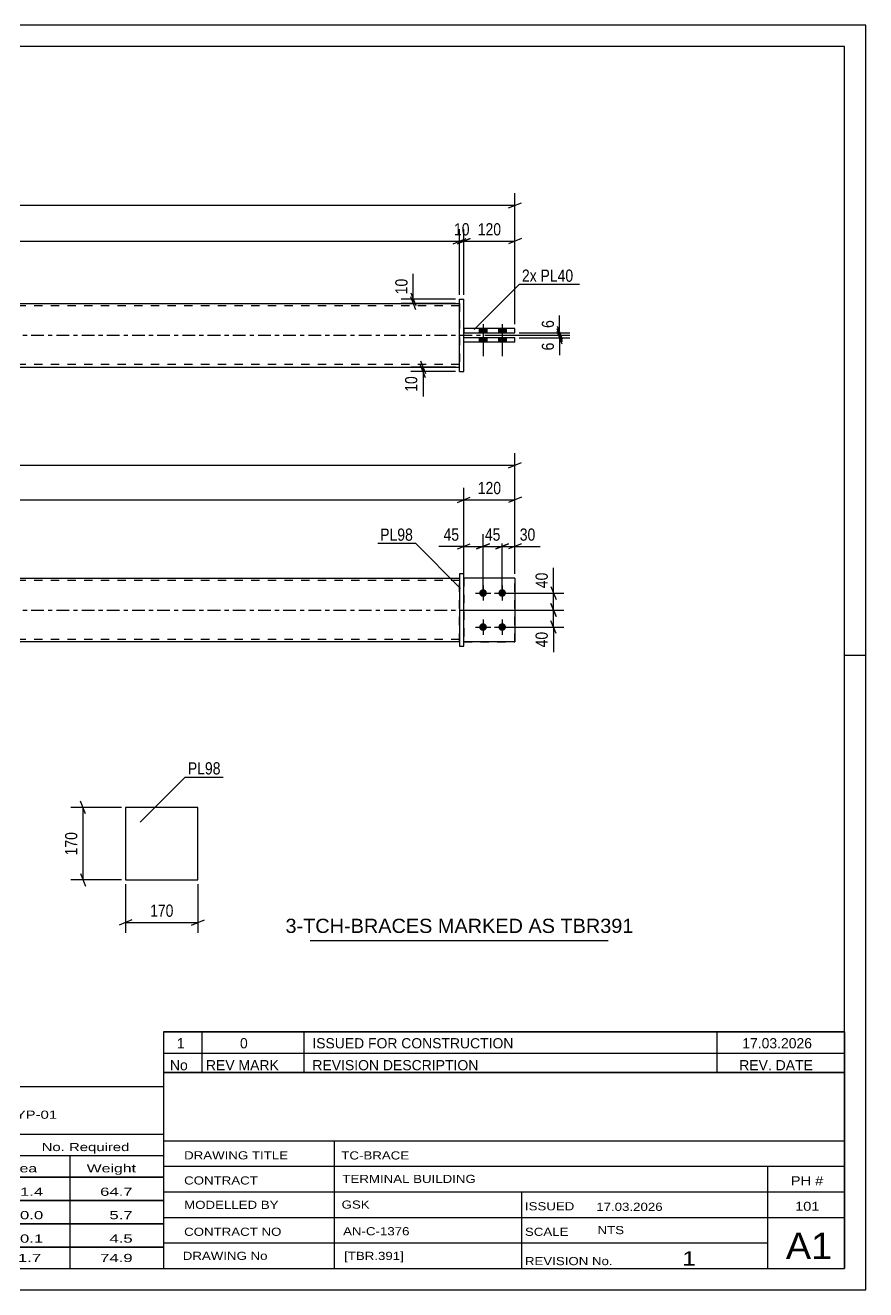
# Model space of a CAD drawing. Header units: millimetres. Extents: x 0 to 420, y 0 to 297.
# Drawn here: x 222.6 to 420, y 0 to 297 of the extents above; entities that cross this region are included whole.
import ezdxf

# ---------------------------------------------------------------- set-up
doc = ezdxf.new("R2010")
doc.units = ezdxf.units.MM
doc.linetypes.add('DXK_LINE_DOT2', pattern=[3.9198, 1.9599, -1.9599])
doc.linetypes.add('DXK_LINE_DOT3', pattern=[5.9187, 2.979, -0.9799, 0.9799, -0.9799])
doc.styles.add('Arial', font='ARIAL.TTF', dxfattribs={"height": 0.2})
doc.styles.add('Arial Narrow', font='ARIALN.TTF', dxfattribs={"height": 0.2})

# ---------------------------------------------------------------- blocks, each defined once
blk = doc.blocks.new('Unknown-580569470-1163')
at = {"color": 5, "linetype": 'Continuous'}
for p, q in [((420, 297), (0, 297)), ((420, 0), (420, 297)), ((415, 292), (5, 292)), ((415, 5), (415, 292)), ((420, 149), (415, 149)), ((5, 5), (415, 5)), ((0, 0), (420, 0))]:
    blk.add_line(p, q, dxfattribs=at)
blk = doc.blocks.new('Part-580569470-1802 - 1792')
at = {"color": 7, "linetype": 'DXK_LINE_DOT2'}
for p, q in [((337.6, 167.15), (325.6, 167.15)), ((325.6, 167.15), (325.6, 152.15)), ((337.6, 152.15), (337.6, 167.15)), ((325.6, 152.15), (337.6, 152.15))]:
    blk.add_line(p, q, dxfattribs=at)
blk = doc.blocks.new('Part-580569470-1812 - 1792')
at = {"color": 2, "linetype": 'Continuous'}
for p, q in [((325.6, 168.15), (324.6, 168.15)), ((324.6, 168.15), (324.6, 151.15)), ((325.6, 151.15), (325.6, 168.15)), ((324.6, 151.15), (325.6, 151.15))]:
    blk.add_line(p, q, dxfattribs=at)
blk = doc.blocks.new('Part-580569470-1807 - 1792')
at = {"color": 2, "linetype": 'Continuous'}
for p, q in [((337.6, 167.15), (325.6, 167.15)), ((337.6, 167.15), (337.6, 152.15)), ((337.6, 152.15), (325.6, 152.15))]:
    blk.add_line(p, q, dxfattribs=at)
at = {"color": 7, "linetype": 'DXK_LINE_DOT2'}
blk.add_line((325.6, 167.15), (325.6, 152.15), dxfattribs=at)
blk = doc.blocks.new('Part-580569470-1832 - 1792')
at = {"color": 2, "linetype": 'Continuous'}
for p, q in [((86.01, 167.15), (324.6, 167.15)), ((324.6, 152.15), (86.01, 152.15))]:
    blk.add_line(p, q, dxfattribs=at)
at = {"color": 7, "linetype": 'DXK_LINE_DOT2'}
for p, q in [((86.01, 152.15), (86.01, 167.15)), ((324.6, 166.55), (86.01, 166.55)), ((324.6, 152.15), (324.6, 167.15)), ((324.6, 152.75), (86.01, 152.75))]:
    blk.add_line(p, q, dxfattribs=at)
at = {"color": 7, "linetype": 'DXK_LINE_DOT3'}
blk.add_line((76.01, 159.65), (334.6, 159.65), dxfattribs=at)
blk = doc.blocks.new('Bolt-580569470-1833 - 1792')
at = {"linetype": 'Continuous'}
for points in [[(330.1, 164.55, -1), (330.1, 162.75, -1)], [(334.6, 164.55, -1), (334.6, 162.75, -1)], [(330.1, 156.55, -1), (330.1, 154.75, -1)], [(334.6, 156.55, -1), (334.6, 154.75, -1)]]:
    blk.add_hatch(color=1, dxfattribs=at).paths.add_polyline_path(points)
at = {"color": 1, "linetype": 'Continuous'}
for p, q in [((328.3, 163.65), (331.9, 163.65)), ((330.1, 165.45), (330.1, 161.85)), ((332.8, 163.65), (336.4, 163.65)), ((334.6, 165.45), (334.6, 161.85)), ((330.1, 157.45), (330.1, 153.85)), ((334.6, 157.45), (334.6, 153.85)), ((328.3, 155.65), (331.9, 155.65)), ((332.8, 155.65), (336.4, 155.65))]:
    blk.add_line(p, q, dxfattribs=at)
blk = doc.blocks.new('Bolt-580569470-2096 - 2083')
at = {"linetype": 'Continuous'}
for points in [[(331, 225.79), (329.2, 225.79), (329.2, 224.79), (331, 224.79)], [(331, 225.79), (329.2, 225.79), (329.2, 224.79), (331, 224.79)], [(335.5, 225.79), (333.7, 225.79), (333.7, 224.79), (335.5, 224.79)], [(335.5, 225.79), (333.7, 225.79), (333.7, 224.79), (335.5, 224.79)], [(331, 223.59), (329.2, 223.59), (329.2, 222.59), (331, 222.59)], [(331, 223.59), (329.2, 223.59), (329.2, 222.59), (331, 222.59)], [(335.5, 223.59), (333.7, 223.59), (333.7, 222.59), (335.5, 222.59)], [(335.5, 223.59), (333.7, 223.59), (333.7, 222.59), (335.5, 222.59)]]:
    blk.add_hatch(color=1, dxfattribs=at).paths.add_polyline_path(points)
at = {"color": 1, "linetype": 'Continuous'}
for p, q in [((329.2, 225.79), (329.2, 224.79)), ((329.2, 225.79), (329.2, 224.79)), ((330.1, 226.79), (330.1, 219.29)), ((330.1, 226.79), (330.1, 219.29)), ((331, 225.79), (331, 224.79)), ((331, 225.79), (331, 224.79)), ((333.7, 225.79), (333.7, 224.79)), ((333.7, 225.79), (333.7, 224.79)), ((334.6, 226.79), (334.6, 219.29)), ((334.6, 226.79), (334.6, 219.29)), ((335.5, 225.79), (335.5, 224.79)), ((335.5, 225.79), (335.5, 224.79)), ((329.2, 223.59), (329.2, 222.59)), ((329.2, 223.59), (329.2, 222.59)), ((331, 223.59), (331, 222.59)), ((331, 223.59), (331, 222.59)), ((333.7, 223.59), (333.7, 222.59)), ((333.7, 223.59), (333.7, 222.59)), ((335.5, 223.59), (335.5, 222.59)), ((335.5, 223.59), (335.5, 222.59))]:
    blk.add_line(p, q, dxfattribs=at)
blk = doc.blocks.new('Part-580569470-2101 - 2083')
at = {"color": 2, "linetype": 'Continuous'}
for p, q in [((86.01, 231.69), (324.6, 231.69)), ((86.01, 216.69), (324.6, 216.69))]:
    blk.add_line(p, q, dxfattribs=at)
at = {"color": 7, "linetype": 'DXK_LINE_DOT2'}
for p, q in [((86.01, 216.69), (86.01, 231.69)), ((324.6, 231.69), (324.6, 216.69)), ((324.6, 231.09), (86.01, 231.09)), ((324.6, 217.29), (86.01, 217.29))]:
    blk.add_line(p, q, dxfattribs=at)
at = {"color": 7, "linetype": 'DXK_LINE_DOT3'}
blk.add_line((76.01, 224.19), (334.6, 224.19), dxfattribs=at)
blk = doc.blocks.new('Part-580569470-2113 - 2083')
at = {"color": 2, "linetype": 'Continuous'}
for p, q in [((324.6, 215.69), (324.6, 232.69)), ((324.6, 232.69), (325.6, 232.69)), ((325.6, 215.69), (325.6, 232.69)), ((324.6, 215.69), (325.6, 215.69))]:
    blk.add_line(p, q, dxfattribs=at)
blk = doc.blocks.new('Part-580569470-2118 - 2083')
at = {"color": 2, "linetype": 'Continuous'}
for p, q in [((337.6, 223.59), (325.6, 223.59)), ((337.6, 222.59), (337.6, 223.59)), ((337.6, 222.59), (325.6, 222.59))]:
    blk.add_line(p, q, dxfattribs=at)
at = {"color": 7, "linetype": 'DXK_LINE_DOT2'}
blk.add_line((325.6, 222.59), (325.6, 223.59), dxfattribs=at)
blk = doc.blocks.new('Part-580569470-2123 - 2083')
at = {"color": 2, "linetype": 'Continuous'}
for p, q in [((337.6, 225.79), (325.6, 225.79)), ((337.6, 224.79), (337.6, 225.79)), ((325.6, 224.79), (337.6, 224.79))]:
    blk.add_line(p, q, dxfattribs=at)
at = {"color": 7, "linetype": 'DXK_LINE_DOT2'}
blk.add_line((325.6, 225.79), (325.6, 224.79), dxfattribs=at)
blk = doc.blocks.new('Part-580569470-1391 - 1375')
at = {"color": 2, "linetype": 'Continuous'}
for p, q in [((263.13, 113.25), (246.13, 113.25)), ((246.13, 113.25), (246.13, 96.25)), ((263.13, 96.25), (263.13, 113.25)), ((246.13, 96.25), (263.13, 96.25))]:
    blk.add_line(p, q, dxfattribs=at)
blk = doc.blocks.new('StraightDimension-580569470-1881 - 1792')
at = {"color": 7, "linetype": 'Continuous'}
for p, q in [((73.01, 168.15), (73.01, 196.53)), ((337.6, 168.15), (337.6, 196.53)), ((74.51, 194.28), (71.51, 193.08)), ((73.01, 193.68), (337.6, 193.68)), ((336.1, 193.08), (339.1, 194.28))]:
    blk.add_line(p, q, dxfattribs=at)
at = {"color": 0}
blk.add_wipeout([(209.56, 194.43), (209.56, 198.63), (201.05, 198.63), (201.05, 194.43)], dxfattribs=at)
at = {"color": 3, "style": 'Arial Narrow'}
blk.add_text('2646', height=2.863, dxfattribs=at).set_placement((201.65, 195.03))
blk = doc.blocks.new('StraightDimension-580569470-1901 - 1792')
at = {"color": 7, "linetype": 'Continuous'}
for p, q in [((346.05, 161.15), (347.25, 158.15)), ((326.6, 159.65), (349.05, 159.65)), ((346.65, 155.65), (346.65, 159.65)), ((335.6, 155.65), (349.05, 155.65)), ((347.25, 154.15), (346.05, 157.15))]:
    blk.add_line(p, q, dxfattribs=at)
at = {"color": 0}
blk.add_wipeout([(345.9, 155.13), (341.7, 155.13), (341.7, 150.27), (345.9, 150.27)], dxfattribs=at)
at = {"color": 7, "linetype": 'Continuous'}
blk.add_line((346.65, 155.65), (346.65, 149.75), dxfattribs=at)
blk.add_line((346.65, 155.65), (346.65, 149.75), dxfattribs=at)
at = {"color": 3, "style": 'Arial Narrow'}
blk.add_text('40', height=2.863, rotation=90.0002, dxfattribs=at).set_placement((345.3, 150.87))
blk = doc.blocks.new('StraightDimension-580569470-1835 - 1792')
at = {"color": 7, "linetype": 'Continuous'}
for p, q in [((334.6, 164.65), (334.6, 177.44)), ((337.6, 168.15), (337.6, 177.44)), ((333.1, 173.99), (336.1, 175.19)), ((334.6, 174.59), (337.6, 174.59)), ((339.1, 175.19), (336.1, 173.99))]:
    blk.add_line(p, q, dxfattribs=at)
at = {"color": 0}
blk.add_wipeout([(342.99, 175.34), (342.99, 179.54), (338.13, 179.54), (338.13, 175.34)], dxfattribs=at)
at = {"color": 7, "linetype": 'Continuous'}
blk.add_line((337.6, 174.59), (343.51, 174.59), dxfattribs=at)
blk.add_line((337.6, 174.59), (343.51, 174.59), dxfattribs=at)
at = {"color": 3, "style": 'Arial Narrow'}
blk.add_text('30', height=2.863, dxfattribs=at).set_placement((338.73, 175.94))
blk = doc.blocks.new('StraightDimension-580569470-1851 - 1792')
at = {"color": 7, "linetype": 'Continuous'}
for p, q in [((330.1, 164.65), (330.1, 177.44)), ((334.6, 164.65), (334.6, 177.44)), ((328.6, 173.99), (331.6, 175.19)), ((330.1, 174.59), (334.6, 174.59)), ((336.1, 175.19), (333.1, 173.99))]:
    blk.add_line(p, q, dxfattribs=at)
at = {"color": 0}
blk.add_wipeout([(334.78, 175.34), (334.78, 179.54), (329.93, 179.54), (329.93, 175.34)], dxfattribs=at)
at = {"color": 3, "style": 'Arial Narrow'}
blk.add_text('45', height=2.863, dxfattribs=at).set_placement((330.53, 175.94))
blk = doc.blocks.new('StraightDimension-580569470-1864 - 1792')
at = {"color": 7, "linetype": 'Continuous'}
for p, q in [((325.6, 168.15), (325.6, 177.44)), ((330.1, 164.65), (330.1, 177.44)), ((324.1, 173.99), (327.1, 175.19)), ((325.6, 174.59), (330.1, 174.59)), ((331.6, 175.19), (328.6, 173.99))]:
    blk.add_line(p, q, dxfattribs=at)
at = {"color": 0}
blk.add_wipeout([(325.08, 175.34), (325.08, 179.54), (320.22, 179.54), (320.22, 175.34)], dxfattribs=at)
at = {"color": 7, "linetype": 'Continuous'}
blk.add_line((325.6, 174.59), (319.7, 174.59), dxfattribs=at)
blk.add_line((325.6, 174.59), (319.7, 174.59), dxfattribs=at)
at = {"color": 3, "style": 'Arial Narrow'}
blk.add_text('45', height=2.863, dxfattribs=at).set_placement((320.82, 175.94))
blk = doc.blocks.new('StraightDimension-580569470-1910 - 1792')
at = {"color": 7, "linetype": 'Continuous'}
for p, q in [((335.6, 163.65), (349.05, 163.65)), ((346.05, 165.15), (347.25, 162.15)), ((346.65, 159.65), (346.65, 163.65)), ((347.25, 158.15), (346.05, 161.15)), ((326.6, 159.65), (349.05, 159.65))]:
    blk.add_line(p, q, dxfattribs=at)
at = {"color": 0}
blk.add_wipeout([(345.9, 169.04), (341.7, 169.04), (341.7, 164.18), (345.9, 164.18)], dxfattribs=at)
at = {"color": 7, "linetype": 'Continuous'}
blk.add_line((346.65, 163.65), (346.65, 169.56), dxfattribs=at)
blk.add_line((346.65, 163.65), (346.65, 169.56), dxfattribs=at)
at = {"color": 3, "style": 'Arial Narrow'}
blk.add_text('40', height=2.863, rotation=90.0002, dxfattribs=at).set_placement((345.3, 164.78))
blk = doc.blocks.new('StraightDimension-580569470-1920 - 1792')
at = {"color": 7, "linetype": 'Continuous'}
for p, q in [((325.6, 168.15), (325.6, 188.38)), ((337.6, 168.15), (337.6, 188.38)), ((324.1, 184.93), (327.1, 186.13)), ((325.6, 185.53), (337.6, 185.53)), ((339.1, 186.13), (336.1, 184.93))]:
    blk.add_line(p, q, dxfattribs=at)
at = {"color": 0}
blk.add_wipeout([(334.95, 186.28), (334.95, 190.48), (328.26, 190.48), (328.26, 186.28)], dxfattribs=at)
at = {"color": 3, "style": 'Arial Narrow'}
blk.add_text('120', height=2.863, dxfattribs=at).set_placement((328.86, 186.88))
blk = doc.blocks.new('StraightDimension-580569470-1939 - 1792')
at = {"color": 7, "linetype": 'Continuous'}
for p, q in [((85.01, 160.65), (85.01, 188.38)), ((325.6, 168.15), (325.6, 188.38)), ((86.51, 186.13), (83.51, 184.93)), ((85.01, 185.53), (325.6, 185.53)), ((324.1, 184.93), (327.1, 186.13))]:
    blk.add_line(p, q, dxfattribs=at)
at = {"color": 0}
blk.add_wipeout([(209.56, 186.28), (209.56, 190.48), (201.05, 190.48), (201.05, 186.28)], dxfattribs=at)
at = {"color": 3, "style": 'Arial Narrow'}
blk.add_text('2406', height=2.863, dxfattribs=at).set_placement((201.65, 186.88))
blk = doc.blocks.new('StraightDimension-580569470-2159 - 2083')
at = {"color": 7, "linetype": 'Continuous'}
for p, q in [((323.1, 245.7), (326.1, 246.9)), ((327.1, 246.9), (324.1, 245.7)), ((324.6, 233.69), (324.6, 249.15)), ((325.6, 233.69), (325.6, 249.15)), ((324.6, 246.3), (325.6, 246.3))]:
    blk.add_line(p, q, dxfattribs=at)
at = {"color": 0}
blk.add_wipeout([(327.53, 247.05), (327.53, 251.25), (322.68, 251.25), (322.68, 247.05)], dxfattribs=at)
at = {"color": 3, "style": 'Arial Narrow'}
blk.add_text('10', height=2.863, dxfattribs=at).set_placement((323.28, 247.65))
blk = doc.blocks.new('StraightDimension-580569470-2240 - 2083')
at = {"color": 7, "linetype": 'Continuous'}
for p, q in [((347.5, 226.29), (348.7, 223.29)), ((333.35, 224.19), (350.5, 224.19)), ((338.6, 224.79), (350.5, 224.79)), ((348.7, 222.69), (347.5, 225.69)), ((348.1, 224.19), (348.1, 224.79))]:
    blk.add_line(p, q, dxfattribs=at)
at = {"color": 0}
blk.add_wipeout([(347.35, 228.34), (343.15, 228.34), (343.15, 225.31), (347.35, 225.31)], dxfattribs=at)
at = {"color": 7, "linetype": 'Continuous'}
blk.add_line((348.1, 224.79), (348.1, 228.87), dxfattribs=at)
blk.add_line((348.1, 224.79), (348.1, 228.87), dxfattribs=at)
at = {"color": 3, "style": 'Arial Narrow'}
blk.add_text('6', height=2.86, rotation=90.0002, dxfattribs=at).set_placement((346.75, 225.91))
blk = doc.blocks.new('StraightDimension-580569470-2125 - 2083')
at = {"color": 7, "linetype": 'Continuous'}
for p, q in [((315.4, 218.19), (316.6, 215.19)), ((316.6, 214.19), (315.4, 217.19)), ((323.6, 216.69), (313.15, 216.69)), ((323.6, 215.69), (313.15, 215.69)), ((316, 215.69), (316, 216.69))]:
    blk.add_line(p, q, dxfattribs=at)
at = {"color": 0}
blk.add_wipeout([(315.25, 215.16), (311.05, 215.16), (311.05, 210.31), (315.25, 210.31)], dxfattribs=at)
at = {"color": 7, "linetype": 'Continuous'}
blk.add_line((316, 215.69), (316, 209.78), dxfattribs=at)
blk.add_line((316, 215.69), (316, 209.78), dxfattribs=at)
at = {"color": 3, "style": 'Arial Narrow'}
blk.add_text('10', height=2.863, rotation=90.0002, dxfattribs=at).set_placement((314.65, 210.91))
blk = doc.blocks.new('StraightDimension-580569470-2199 - 2083')
at = {"color": 7, "linetype": 'Continuous'}
for p, q in [((324.1, 245.7), (327.1, 246.9)), ((325.6, 233.69), (325.6, 249.15)), ((339.1, 246.9), (336.1, 245.7)), ((337.6, 226.79), (337.6, 249.15)), ((325.6, 246.3), (337.6, 246.3))]:
    blk.add_line(p, q, dxfattribs=at)
at = {"color": 0}
blk.add_wipeout([(334.95, 247.05), (334.95, 251.25), (328.26, 251.25), (328.26, 247.05)], dxfattribs=at)
at = {"color": 3, "style": 'Arial Narrow'}
blk.add_text('120', height=2.863, dxfattribs=at).set_placement((328.86, 247.65))
blk = doc.blocks.new('StraightDimension-580569470-2135 - 2083')
at = {"color": 7, "linetype": 'Continuous'}
for p, q in [((323.6, 232.69), (310.85, 232.69)), ((323.6, 231.69), (310.85, 231.69)), ((313.1, 234.19), (314.3, 231.19)), ((314.3, 230.19), (313.1, 233.19)), ((313.7, 231.69), (313.7, 232.69))]:
    blk.add_line(p, q, dxfattribs=at)
at = {"color": 0}
blk.add_wipeout([(312.95, 238.07), (308.75, 238.07), (308.75, 233.21), (312.95, 233.21)], dxfattribs=at)
at = {"color": 7, "linetype": 'Continuous'}
blk.add_line((313.7, 232.69), (313.7, 238.59), dxfattribs=at)
blk.add_line((313.7, 232.69), (313.7, 238.59), dxfattribs=at)
at = {"color": 3, "style": 'Arial Narrow'}
blk.add_text('10', height=2.863, rotation=90.0002, dxfattribs=at).set_placement((312.35, 233.81))
blk = doc.blocks.new('StraightDimension-580569470-2148 - 2083')
at = {"color": 7, "linetype": 'Continuous'}
for p, q in [((73.01, 226.79), (73.01, 257.56)), ((337.6, 226.79), (337.6, 257.56)), ((74.51, 255.31), (71.51, 254.11)), ((73.01, 254.71), (337.6, 254.71)), ((336.1, 254.11), (339.1, 255.31))]:
    blk.add_line(p, q, dxfattribs=at)
at = {"color": 0}
blk.add_wipeout([(209.56, 255.46), (209.56, 259.66), (201.05, 259.66), (201.05, 255.46)], dxfattribs=at)
at = {"color": 3, "style": 'Arial Narrow'}
blk.add_text('2646', height=2.863, dxfattribs=at).set_placement((201.65, 256.06))
blk = doc.blocks.new('StraightDimension-580569470-2169 - 2083')
at = {"color": 7, "linetype": 'Continuous'}
for p, q in [((87.51, 246.9), (84.51, 245.7)), ((86.01, 233.69), (86.01, 249.15)), ((323.1, 245.7), (326.1, 246.9)), ((324.6, 233.69), (324.6, 249.15)), ((86.01, 246.3), (324.6, 246.3))]:
    blk.add_line(p, q, dxfattribs=at)
at = {"color": 0}
blk.add_wipeout([(209.56, 247.05), (209.56, 251.25), (201.05, 251.25), (201.05, 247.05)], dxfattribs=at)
at = {"color": 3, "style": 'Arial Narrow'}
blk.add_text('2386', height=2.863, dxfattribs=at).set_placement((201.65, 247.65))
blk = doc.blocks.new('StraightDimension-580569470-2231 - 2083')
at = {"color": 7, "linetype": 'Continuous'}
for p, q in [((333.35, 224.19), (350.5, 224.19)), ((338.6, 223.59), (350.5, 223.59)), ((347.5, 225.69), (348.7, 222.69)), ((348.7, 222.09), (347.5, 225.09)), ((348.1, 223.59), (348.1, 224.19))]:
    blk.add_line(p, q, dxfattribs=at)
at = {"color": 0}
blk.add_wipeout([(347.35, 223.06), (343.15, 223.06), (343.15, 220.03), (347.35, 220.03)], dxfattribs=at)
at = {"color": 7, "linetype": 'Continuous'}
blk.add_line((348.1, 223.59), (348.1, 219.51), dxfattribs=at)
blk.add_line((348.1, 223.59), (348.1, 219.51), dxfattribs=at)
at = {"color": 3, "style": 'Arial Narrow'}
blk.add_text('6', height=2.86, rotation=90.0002, dxfattribs=at).set_placement((346.75, 220.63))
blk = doc.blocks.new('StraightDimension-580569470-1403 - 1375')
at = {"color": 7, "linetype": 'Continuous'}
for p, q in [((246.13, 95.25), (246.13, 83.85)), ((263.13, 95.25), (263.13, 83.85)), ((247.63, 86.85), (244.63, 85.65)), ((246.13, 86.25), (263.13, 86.25)), ((261.63, 85.65), (264.63, 86.85))]:
    blk.add_line(p, q, dxfattribs=at)
at = {"color": 0}
blk.add_wipeout([(257.97, 87), (257.97, 91.2), (251.29, 91.2), (251.29, 87)], dxfattribs=at)
at = {"color": 3, "style": 'Arial Narrow'}
blk.add_text('170', height=2.863, dxfattribs=at).set_placement((251.89, 87.6))
blk = doc.blocks.new('StraightDimension-580569470-1393 - 1375')
at = {"color": 7, "linetype": 'Continuous'}
for p, q in [((245.13, 113.25), (233.28, 113.25)), ((236.73, 111.75), (235.53, 114.75)), ((236.13, 96.25), (236.13, 113.25)), ((245.13, 96.25), (233.28, 96.25)), ((235.53, 97.75), (236.73, 94.75))]:
    blk.add_line(p, q, dxfattribs=at)
at = {"color": 0}
blk.add_wipeout([(235.38, 108.1), (231.18, 108.1), (231.18, 101.41), (235.38, 101.41)], dxfattribs=at)
at = {"color": 3, "style": 'Arial Narrow'}
blk.add_text('170', height=2.863, rotation=90.0002, dxfattribs=at).set_placement((234.78, 102.01))
blk = doc.blocks.new('Unknown-580569470-4456')
at = {"color": 7, "linetype": 'Continuous'}
for p, q in [((255, 60.55), (415, 60.55)), ((415, 60.55), (255, 60.55)), ((255, 60.55), (255, 55.55)), ((264, 60.55), (264, 55.55)), ((288, 60.55), (288, 55.55)), ((385, 60.55), (385, 55.55)), ((415, 60.55), (415, 55.55)), ((255, 55.55), (415, 55.55)), ((255, 55.55), (255, 51.05)), ((255, 55.55), (415, 55.55)), ((264, 55.55), (264, 51.05)), ((288, 55.55), (288, 51.05)), ((385, 55.55), (385, 51.05)), ((415, 55.55), (415, 51.05)), ((415, 51.05), (255, 51.05))]:
    blk.add_line(p, q, dxfattribs=at)
at = {"color": 7, "linetype": 'Continuous', "style": 'Arial Narrow'}
for s, height, width, p in [('1', 2.39, 1.196471, (258.16, 56.7)), ('0', 2.39, 1.196471, (273, 56.7)), ('ISSUED FOR CONSTRUCTION', 2.3861, 1.196471, (290, 56.7)), ('17.03.2026', 2.386, 1.196471, (391, 56.7)), ('No', 2.386, 1.2, (256.54, 51.55)), ('REV MARK', 2.386, 1.2, (265, 51.55)), ('REVISION DESCRIPTION', 2.3861, 1.2, (290, 51.55)), ('REV. DATE', 2.386, 1.2, (390.28, 51.55))]:
    blk.add_text(s, height=height, dxfattribs=dict(at, width=width)).set_placement(p)
blk = doc.blocks.new('Unknown-580569470-4455')
at = {"color": 7, "linetype": 'Continuous'}
for p, q in [((255, 51.05), (255, 5)), ((255, 51.05), (415, 51.05)), ((415, 51), (415, 5)), ((255, 35), (415, 35)), ((295.14, 35), (295.14, 5)), ((255, 29), (415, 29)), ((397, 5.05), (397, 29.05)), ((255, 23), (415, 23)), ((339.14, 23), (339.14, 5)), ((255, 17), (415, 17)), ((255, 11), (397, 11)), ((255, 5), (415, 5))]:
    blk.add_line(p, q, dxfattribs=at)
at = {"color": 7, "style": 'Arial Narrow'}
for s, height, width, p in [('DRAWING TITLE', 1.9089, 1.425378, (259.88, 30.61)), ('TC-BRACE', 1.909, 1.425378, (296.81, 30.59)), ('TERMINAL BUILDING', 1.9089, 1.425378, (297.06, 25.07)), ('CONTRACT', 1.909, 1.425378, (259.88, 24.71)), ('MODELLED BY', 1.9089, 1.425378, (259.88, 18.98)), ('GSK', 1.909, 1.425378, (296.88, 19.04)), ('ISSUED', 1.909, 1.425378, (339.94, 18.64)), ('17.03.2026', 1.909, 1.425378, (356.69, 18.52)), ('CONTRACT NO', 1.9089, 1.425378, (259.88, 12.66)), ('AN-C-1376', 1.909, 1.425378, (297.23, 12.78)), ('SCALE', 1.909, 1.425378, (339.94, 12.65)), ('A1', 6.204, 1.25, (401.24, 7.2)), ('DRAWING No', 1.909, 1.425378, (259.56, 7)), ('[TBR.391]', 1.909, 1.425378, (297.46, 6.99)), ('1', 3.34, 1.5, (376.91, 5.68)), ('REVISION No.', 1.9089, 1.425378, (339.94, 5.77))]:
    blk.add_text(s, height=height, dxfattribs=dict(at, width=width)).set_placement(p)
at = {"color": 7, "linetype": 'Continuous', "style": 'Arial Narrow'}
for s, height, width, p in [('PH #', 2.1, 1.42538, (402.4, 24.55)), ('101', 2.1, 1.42538, (403.41, 18.55)), ('NTS', 1.909, 1.425378, (357, 13.05))]:
    blk.add_text(s, height=height, dxfattribs=dict(at, width=width)).set_placement(p)
blk = doc.blocks.new('Unknown-580569470-4457')
at = {"color": 7, "linetype": 'Continuous'}
for p, q in [((95, 47.75), (255, 47.75)), ((95, 36.5), (95, 47.75)), ((255, 47.75), (255, 36.5)), ((95, 36.5), (255, 36.5)), ((95, 36.5), (95, 31.5)), ((255, 36.5), (255, 31.5)), ((95, 31.5), (255, 31.5)), ((95, 31.5), (95, 26.5)), ((119, 31.5), (119, 26.5)), ((154.5, 31.5), (154.5, 26.5)), ((180.5, 31.5), (180.5, 26.5)), ((193.5, 31.5), (193.5, 26.5)), ((211, 31.5), (211, 26.5)), ((233, 31.5), (233, 26.5)), ((255, 31.5), (255, 26.5)), ((95, 26.5), (255, 26.5)), ((95, 26.45), (95, 21.05)), ((95, 26.45), (255, 26.45)), ((119, 26.5), (119, 21)), ((154.5, 26.5), (154.5, 21)), ((180.5, 26.5), (180.5, 21)), ((193.5, 26.5), (193.5, 21)), ((211, 26.5), (211, 21)), ((233, 26.5), (233, 21)), ((255, 26.45), (255, 21.05)), ((95, 21.05), (255, 21.05)), ((95, 20.95), (95, 15.55)), ((95, 20.95), (255, 20.95)), ((119, 21), (119, 15.5)), ((154.5, 21), (154.5, 15.5)), ((180.5, 21), (180.5, 15.5)), ((193.5, 21), (193.5, 15.5)), ((211, 21), (211, 15.5)), ((233, 21), (233, 15.5)), ((255, 20.95), (255, 15.55)), ((95, 15.55), (255, 15.55)), ((95, 15.45), (95, 10.05)), ((95, 15.45), (255, 15.45)), ((119, 15.5), (119, 10)), ((154.5, 15.5), (154.5, 10)), ((180.5, 15.5), (180.5, 10)), ((193.5, 15.5), (193.5, 10)), ((211, 15.5), (211, 10)), ((233, 15.5), (233, 10)), ((255, 15.45), (255, 10.05)), ((95, 10.05), (255, 10.05)), ((95, 10), (255, 10)), ((95, 10), (95, 5)), ((211, 10), (211, 5)), ((233, 10), (233, 5)), ((255, 10), (255, 5)), ((95, 5), (255, 5))]:
    blk.add_line(p, q, dxfattribs=at)
at = {"color": 7, "style": 'Arial Narrow'}
for s, height, width, p in [('GENERAL NOTES & WELD DETAILS :', 2.8633, 1.4, (96.15, 40.06)), ('REFER TYP DRAWING TYP-01', 1.9089, 1.6, (179.7, 40.16)), ("MATERIAL LIST FOR ASSEMBLY MK'D", 1.9089, 1.6, (96.15, 32.56)), ('TBR391', 1.909, 1.794707, (187.59, 32.47)), ('3', 1.91, 1.794707, (217.08, 32.56)), ('No. Required', 1.9089, 1.6, (226.41, 32.56)), ('Mark', 1.909, 1.7, (96.34, 27.5)), ('Profile', 1.909, 1.7, (129.41, 27.5)), ('Material', 1.909, 1.7, (159.54, 27.56)), ('No.', 1.909, 1.7, (184.5, 27.56)), ('Length', 1.909, 1.7, (195, 27.56)), ('Area', 1.909, 1.7, (217.5, 27.56)), ('Weight', 1.909, 1.7, (237, 27.56))]:
    blk.add_text(s, height=height, dxfattribs=dict(at, width=width)).set_placement(p)
at = {"color": 7, "linetype": 'Continuous', "style": 'Arial Narrow'}
for s, height, width, p in [('TBR391', 1.909, 1.794707, (96.5, 22.06)), ('SHS150*6', 1.909, 1.794707, (121, 22.06)), ('E350', 1.909, 1.794707, (160.74, 22.06)), ('1', 1.91, 1.794707, (184.86, 22.06)), ('2386', 1.909, 1.794707, (197.58, 22.06)), ('1.4', 1.909, 1.794707, (221.32, 22.06)), ('64.7', 1.909, 1.794707, (240.14, 22.06)), ('PL40', 1.909, 1.794707, (96.5, 16.56)), ('PL10*120', 1.909, 1.794707, (121, 16.56)), ('E350', 1.909, 1.794707, (160.74, 16.56)), ('4', 1.91, 1.794707, (184.86, 16.56)), ('150', 1.909, 1.794707, (199.77, 16.56)), ('0.0', 1.909, 1.794707, (221.32, 16.56)), ('5.7', 1.909, 1.794707, (242.33, 16.56)), ('PL98', 1.909, 1.794707, (96.5, 11.06)), ('PL10*170', 1.909, 1.794707, (121, 11.06)), ('E350', 1.909, 1.794707, (160.74, 11.06)), ('2', 1.91, 1.794707, (184.86, 11.06)), ('170', 1.909, 1.794707, (199.77, 11.06)), ('0.1', 1.909, 1.794707, (221.32, 11.06)), ('4.5', 1.909, 1.794707, (242.33, 11.06)), ('Total', 1.909, 1.7, (197.33, 6.5)), ('1.7', 1.909, 1.794707, (220.83, 6.5)), ('74.9', 1.909, 1.794707, (240.14, 6.5))]:
    blk.add_text(s, height=height, dxfattribs=dict(at, width=width)).set_placement(p)
blk = doc.blocks.new('Unknown-580569470-4458')
at = {"color": 7, "linetype": 'Continuous'}
blk.add_line((289.5, 82.05), (359.5, 82.05), dxfattribs=at)
at = {"color": 7, "style": 'Arial'}
blk.add_text('3-TCH-BRACES MARKED AS TBR391', height=3.3428, dxfattribs=at).set_placement((283.69, 83.8))
blk = doc.blocks.new('Mark-580569470-1808 - 1792')
at = {"color": 0}
blk.add_wipeout([(313.63, 175.93), (313.63, 178.93), (305.95, 178.93), (305.95, 175.93)], dxfattribs=at)
blk.add_wipeout([(313.63, 175.93), (313.63, 178.93), (305.95, 178.93), (305.95, 175.93)], dxfattribs=at)
at = {"color": 30, "linetype": 'Continuous'}
for p in [(305.35, 175.33), (324.83, 164.72)]:
    blk.add_line(p, (314.23, 175.33), dxfattribs=at)
at = {"color": 3, "style": 'Arial Narrow'}
blk.add_text('PL98', height=2.863, dxfattribs=at).set_placement((305.95, 175.93))
blk = doc.blocks.new('MarkSet-580569470-2302 - 2083')
at = {"color": 0}
blk.add_wipeout([(342.71, 236.76), (342.71, 239.76), (339.24, 239.76), (339.24, 236.76)], dxfattribs=at)
blk.add_wipeout([(342.71, 236.76), (342.71, 239.76), (339.24, 239.76), (339.24, 236.76)], dxfattribs=at)
at = {"color": 30, "linetype": 'Continuous'}
blk.add_line((328.03, 225.56), (338.64, 236.16), dxfattribs=at)
at = {"color": 0}
blk.add_wipeout([(351.29, 236.76), (351.29, 239.76), (343.61, 239.76), (343.61, 236.76)], dxfattribs=at)
blk.add_wipeout([(351.29, 236.76), (351.29, 239.76), (343.61, 239.76), (343.61, 236.76)], dxfattribs=at)
at = {"color": 30, "linetype": 'Continuous'}
blk.add_line((338.64, 236.16), (352.79, 236.16), dxfattribs=at)
at = {"color": 3, "style": 'Arial Narrow'}
for s, p in [('2x', (339.24, 236.76)), ('PL40', (343.61, 236.76))]:
    blk.add_text(s, height=2.863, dxfattribs=at).set_placement(p)
blk = doc.blocks.new('Mark-580569470-1387 - 1375')
at = {"color": 0}
blk.add_wipeout([(268.44, 121.03), (268.44, 124.03), (260.76, 124.03), (260.76, 121.03)], dxfattribs=at)
blk.add_wipeout([(268.44, 121.03), (268.44, 124.03), (260.76, 124.03), (260.76, 121.03)], dxfattribs=at)
at = {"color": 30, "linetype": 'Continuous'}
for p, q in [((249.56, 109.82), (260.16, 120.43)), ((260.16, 120.43), (269.04, 120.43))]:
    blk.add_line(p, q, dxfattribs=at)
at = {"color": 3, "style": 'Arial Narrow'}
blk.add_text('PL98', height=2.863, dxfattribs=at).set_placement((260.76, 121.03))

msp = doc.modelspace()

# ---------------------------------------------------------------- block references
for name in ['Unknown-580569470-1163', 'Part-580569470-2101 - 2083', 'Part-580569470-2113 - 2083', 'Part-580569470-2123 - 2083', 'Bolt-580569470-2096 - 2083', 'Part-580569470-2118 - 2083', 'Part-580569470-1832 - 1792', 'Part-580569470-1812 - 1792', 'Part-580569470-1802 - 1792', 'Part-580569470-1807 - 1792', 'Bolt-580569470-1833 - 1792', 'Part-580569470-1391 - 1375', 'Unknown-580569470-4458', 'Unknown-580569470-4456', 'Unknown-580569470-4455', 'Unknown-580569470-4457']:
    msp.add_blockref(name, (0, 0))

# ---------------------------------------------------------------- next in the draw order: block references
for name in ['StraightDimension-580569470-2159 - 2083', 'StraightDimension-580569470-2240 - 2083', 'StraightDimension-580569470-2125 - 2083', 'StraightDimension-580569470-1881 - 1792', 'StraightDimension-580569470-1901 - 1792', 'Mark-580569470-1387 - 1375', 'StraightDimension-580569470-1403 - 1375']:
    msp.add_blockref(name, (0, 0))

# ---------------------------------------------------------------- next in the draw order: block references
for name in ['StraightDimension-580569470-2199 - 2083', 'StraightDimension-580569470-1835 - 1792', 'StraightDimension-580569470-1393 - 1375']:
    msp.add_blockref(name, (0, 0))

# ---------------------------------------------------------------- next in the draw order: block references
for name in ['StraightDimension-580569470-2135 - 2083', 'StraightDimension-580569470-1851 - 1792']:
    msp.add_blockref(name, (0, 0))

# ---------------------------------------------------------------- next in the draw order: block references
for name in ['StraightDimension-580569470-2148 - 2083', 'StraightDimension-580569470-1864 - 1792']:
    msp.add_blockref(name, (0, 0))

# ---------------------------------------------------------------- next in the draw order: block references
for name in ['StraightDimension-580569470-2169 - 2083', 'StraightDimension-580569470-2231 - 2083', 'StraightDimension-580569470-1910 - 1792']:
    msp.add_blockref(name, (0, 0))

# ---------------------------------------------------------------- next in the draw order: block references
for name in ['MarkSet-580569470-2302 - 2083', 'StraightDimension-580569470-1920 - 1792']:
    msp.add_blockref(name, (0, 0))

# ---------------------------------------------------------------- next in the draw order: block references
msp.add_blockref('StraightDimension-580569470-1939 - 1792', (0, 0))

# ---------------------------------------------------------------- next in the draw order: block references
msp.add_blockref('Mark-580569470-1808 - 1792', (0, 0))

doc.saveas('drawing.dxf')
